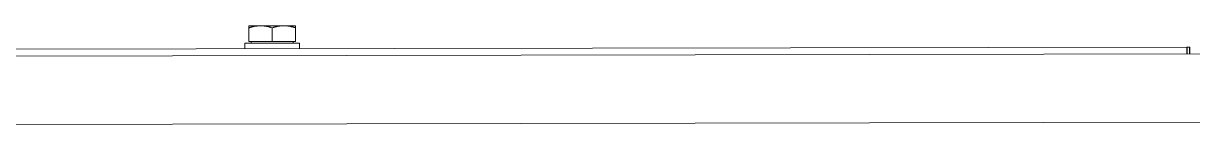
# Model space of a CAD drawing. Extents: x -3873 to 164127, y 7129 to 96529.
# Drawn here: x 85915.9 to 86342.9, y 52478.3 to 52515 of the extents above; entities that cross this region are included whole.
import ezdxf

# ---------------------------------------------------------------- set-up
doc = ezdxf.new("R2010")
doc.units = 0
doc.layers.get('0').update_dxf_attribs({"linetype": 'CONTINUOUS'})
doc.layers.add('LAYOUT Kromeka', color=1, linetype='CONTINUOUS', lineweight=5)

# ---------------------------------------------------------------- blocks, each defined once
blk = doc.blocks.new('SD-30-2')
for p, q in [((831.49, 522.36), (831.49, 1302.36)), ((804, 1290.86), (804, 342.48)), ((829, 342.48), (829, 1291.12)), ((833.49, 866.38), (831.49, 866.38)), ((833.49, 846.38), (833.49, 866.38)), ((834.09, 864.08), (833.49, 864.08)), ((834.09, 864.88), (839.13, 864.88)), ((834.09, 856.38), (834.09, 864.88)), ((839.89, 860.63), (839.89, 864.88)), ((839.89, 852.13), (839.89, 860.63)), ((834.09, 856.38), (839.13, 856.38)), ((834.09, 847.88), (834.09, 856.38)), ((839.89, 847.88), (839.89, 852.13)), ((833.49, 846.38), (831.49, 846.38)), ((834.09, 848.68), (833.49, 848.68)), ((834.09, 847.88), (839.13, 847.88)), ((831.49, 522.36), (831.49, 522.26)), ((831.49, 521.41), (831.49, 522.26)), ((831.49, 521.41), (831.49, 521.31))]:
    blk.add_line(p, q)
for centre, start_param, end_param in [((823.49, 522.36), 0, 0.810493), ((823.49, 522.26), 5.472698, 6.283193), ((823.49, 521.41), 0, 0.810493), ((823.49, 521.31), 5.472698, 6.283193)]:
    blk.add_ellipse(centre, major_axis=(8, 0), ratio=0.001579, start_param=start_param, end_param=end_param)
for points in [[(839.89, 860.63), (839.89, 862.6), (839.13, 864.88)], [(839.13, 864.88), (839.89, 864.88), (839.89, 864.88)], [(839.13, 856.38), (839.89, 858.66), (839.89, 860.63)], [(839.89, 852.13), (839.89, 854.1), (839.13, 856.38)], [(839.13, 847.88), (839.89, 850.16), (839.89, 852.13)], [(839.89, 847.88), (839.89, 847.88), (839.13, 847.88)]]:
    blk.add_rational_spline(points, [1, 1.0379548493, 1], degree=2)
blk = doc.blocks.new('g-dropbin-2')
blk.add_blockref('SD-30-2', (2143.68, 2213.8))

msp = doc.modelspace()

# ---------------------------------------------------------------- block references
at = {"layer": 'LAYOUT Kromeka', "rotation": 90.10840459875308}
msp.add_blockref('g-dropbin-2', (89082.58, 49537.27, -15419981.6), dxfattribs=at)

doc.saveas('drawing.dxf')
